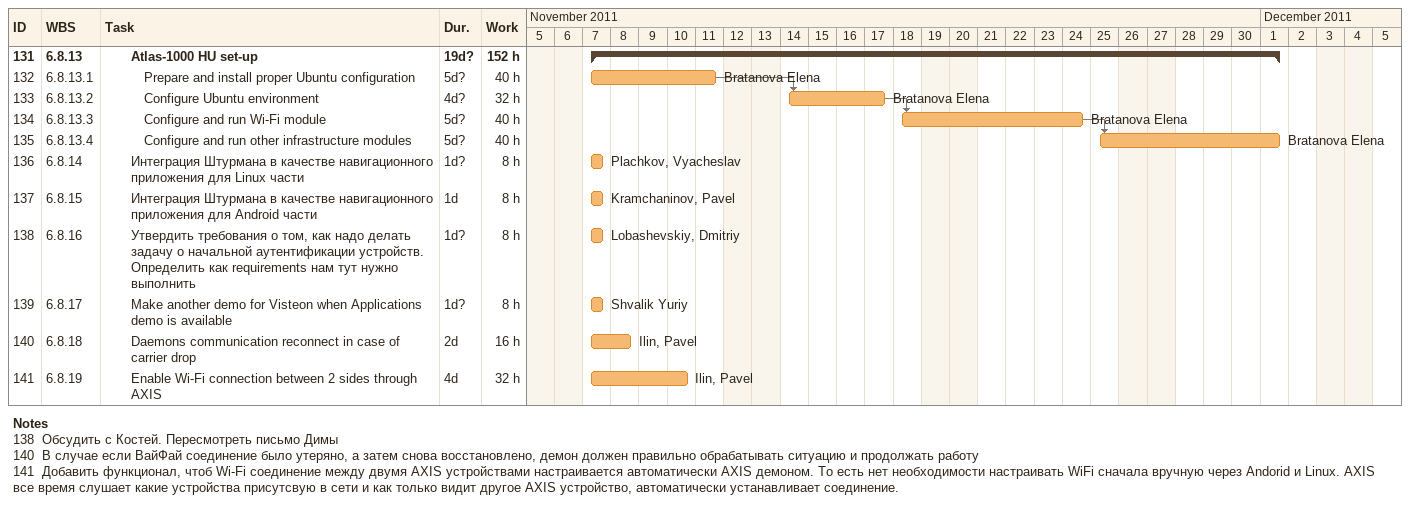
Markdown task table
| ID | WBS | Task | Duration | Start | Finish | Predecessors | Resources | Work (h) |
|---|---|---|---|---|---|---|---|---|
| 131 | 6.8.13 | **Atlas-1000 HU set-up** | 19d? | 2011-11-07 | 2011-12-01 |  |  | 152 |
| 132 | 6.8.13.1 | Prepare and install proper Ubuntu configuration | 5d? | 2011-11-07 | 2011-11-11 |  | Bratanova Elena | 40 |
| 133 | 6.8.13.2 | Configure Ubuntu environment | 4d? | 2011-11-14 | 2011-11-17 | 132 | Bratanova Elena | 32 |
| 134 | 6.8.13.3 | Configure and run Wi-Fi module | 5d? | 2011-11-18 | 2011-11-24 | 133 | Bratanova Elena | 40 |
| 135 | 6.8.13.4 | Configure and run other infrastructure modules | 5d? | 2011-11-25 | 2011-12-01 | 134 | Bratanova Elena | 40 |
| 136 | 6.8.14 | Интеграция Штурмана в качестве навигационного приложения для Linux части | 1d? | 2011-11-07 | 2011-11-07 |  | Plachkov, Vyacheslav | 8 |
| 137 | 6.8.15 | Интеграция Штурмана в качестве навигационного приложения для Android части | 1d | 2011-11-07 | 2011-11-07 |  | Kramchaninov, Pavel | 8 |
| 138 | 6.8.16 | Утвердить требования о том, как надо делать задачу о начальной аутентификации устройств. Определить как requirements нам тут нужно выполнить | 1d? | 2011-11-07 | 2011-11-07 |  | Lobashevskiy, Dmitriy | 8 |
| 139 | 6.8.17 | Make another demo for Visteon when Applications demo is available | 1d? | 2011-11-07 | 2011-11-07 |  | Shvalik Yuriy | 8 |
| 140 | 6.8.18 | Daemons communication reconnect in case of carrier drop | 2d | 2011-11-07 | 2011-11-08 |  | Ilin, Pavel | 16 |
| 141 | 6.8.19 | Enable Wi-Fi connection between 2 sides through AXIS | 4d | 2011-11-07 | 2011-11-10 |  | Ilin, Pavel | 32 |

Notes
- 138: Обсудить с Костей. Пересмотреть письмо Димы
- 140: В случае если ВайФай соединение было утеряно, а затем снова восстановлено, демон должен правильно обрабатывать ситуацию и продолжать работу
- 141: Добавить функционал, чтоб Wi-Fi соединение между двумя AXIS устройствами настраивается автоматически AXIS демоном. То есть нет необходимости настраивать WiFi сначала вручную через Andorid и Linux. AXIS все время слушает какие устройства присутсвую в сети и как только видит другое AXIS устройство, автоматически устанавливает соединение.
